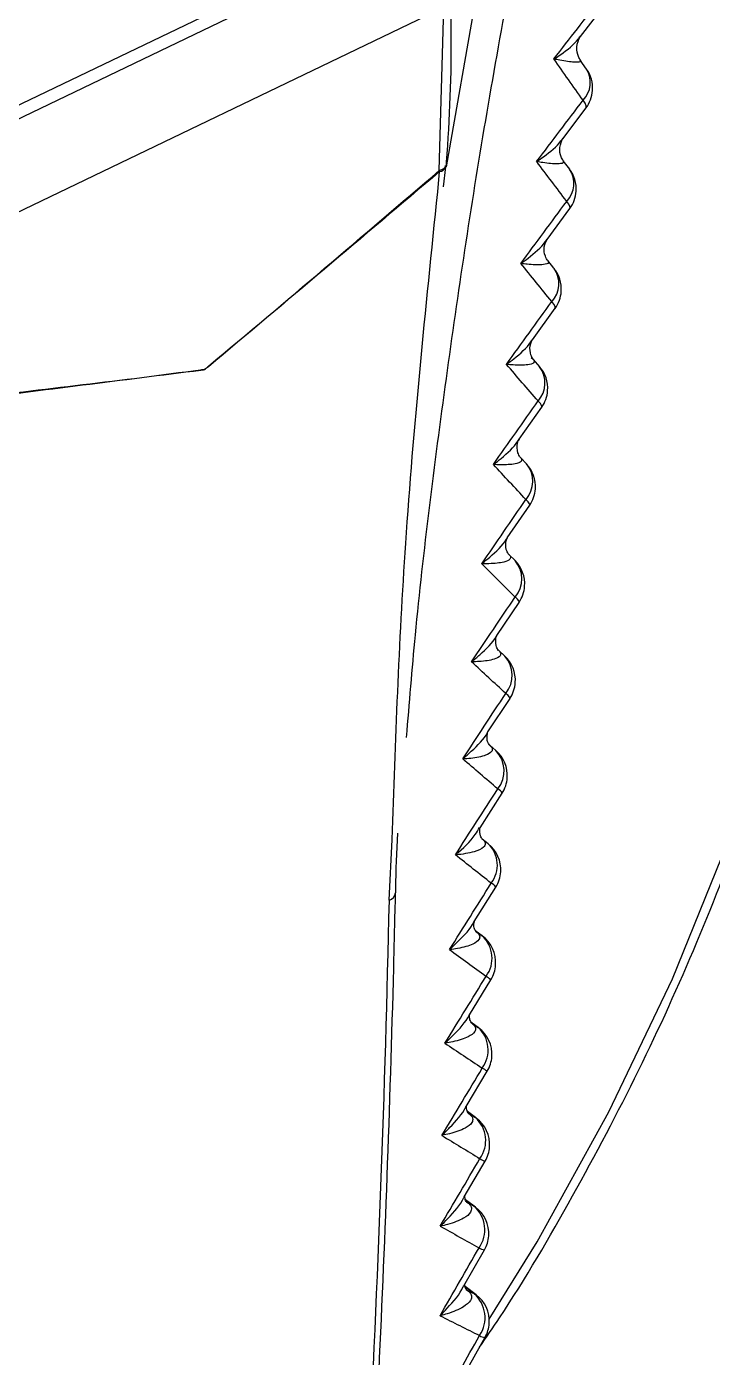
# Model space of a CAD drawing. Extents: x 14.8 to 109.8, y 1.6 to 86.6.
# Drawn here: x 79.552 to 80.176, y 65.895 to 67.106 of the extents above; entities that cross this region are included whole.
import ezdxf

# ---------------------------------------------------------------- set-up
doc = ezdxf.new("R2010")
doc.units = 0
doc.header["$MEASUREMENT"] = 0
doc.layers.add('OBJECT', color=7, linetype='CONTINUOUS')

msp = doc.modelspace()

# ---------------------------------------------------------------- linework, layer by layer
at = {"layer": 'OBJECT'}
for p, q in [((79.4201, 66.9744), (80.0132, 67.2593)), ((79.4503, 66.9766), (79.9664, 67.2245)), ((79.9342, 66.9781), (79.9723, 67.1955)), ((79.9317, 67.123), (79.4607, 66.8967)), ((79.9275, 66.9747), (79.9317, 67.123)), ((80.056, 67.0968), (80.077, 67.1237)), ((80.0616, 67.067), (80.0558, 67.0752)), ((80.0402, 67.004), (80.061, 67.0316)), ((79.9314, 66.9598), (79.9336, 66.978)), ((79.9332, 66.9781), (79.9332, 66.9778)), ((80.0462, 66.976), (80.0404, 66.9836)), ((79.9261, 66.9552), (79.9278, 66.9737)), ((80.0256, 66.912), (80.0464, 66.9401)), ((80.0319, 66.8857), (80.0262, 66.8927)), ((80.0123, 66.8206), (80.0329, 66.8493)), ((80.011, 66.8045), (80.0133, 66.8026)), ((80.0189, 66.7962), (80.0133, 66.8026)), ((80.0002, 66.7301), (80.0208, 66.7592)), ((80.0071, 66.7075), (80.0015, 66.7135)), ((79.9894, 66.6404), (80.0099, 66.67)), ((79.9965, 66.6197), (79.9909, 66.6252)), ((79.98, 66.5516), (80.0002, 66.5817)), ((79.9871, 66.5328), (79.9816, 66.5379)), ((79.9718, 66.4638), (79.9919, 66.4943)), ((79.979, 66.4469), (79.9735, 66.4516)), ((79.9646, 66.3764), (79.9848, 66.4079)), ((79.8821, 66.3106), (79.8847, 66.366)), ((79.9721, 66.362), (79.9667, 66.3663)), ((79.9593, 66.2911), (79.979, 66.3225)), ((79.9611, 66.282), (79.9665, 66.2781)), ((79.9665, 66.2781), (79.9612, 66.282)), ((79.9612, 66.2819), (79.9612, 66.2819)), ((79.9549, 66.2064), (79.9744, 66.2382)), ((79.9632, 66.1946), (79.9564, 66.1996)), ((79.9628, 66.1949), (79.9564, 66.1996)), ((79.9568, 66.1989), (79.9573, 66.1986)), ((79.957, 66.1988), (79.9575, 66.1984)), ((79.957, 66.1988), (79.9573, 66.1986)), ((79.9573, 66.1986), (79.9575, 66.1984)), ((79.9628, 66.1949), (79.9632, 66.1946)), ((79.9519, 66.1229), (79.9712, 66.155)), ((79.9612, 66.1123), (79.9531, 66.1183)), ((79.9604, 66.1129), (79.9532, 66.1182)), ((79.9539, 66.1169), (79.9547, 66.1163)), ((79.954, 66.1169), (79.9547, 66.1163)), ((79.9541, 66.1168), (79.9551, 66.116)), ((79.9547, 66.1163), (79.9551, 66.116)), ((79.9604, 66.1129), (79.9612, 66.1123)), ((79.9502, 66.0406), (79.9692, 66.073)), ((79.9604, 66.0313), (79.9514, 66.038)), ((79.9592, 66.0321), (79.9514, 66.0379)), ((79.9522, 66.0361), (79.9535, 66.0353)), ((79.9525, 66.0359), (79.954, 66.0348)), ((79.9535, 66.0353), (79.954, 66.0348)), ((79.9592, 66.0321), (79.9604, 66.0313)), ((79.9498, 65.9595), (79.9686, 65.9923)), ((79.961, 65.9515), (79.951, 65.959)), ((79.9594, 65.9525), (79.951, 65.9588)), ((79.9519, 65.9567), (79.9535, 65.9555)), ((79.9519, 65.9565), (79.9535, 65.9555)), ((79.9521, 65.9563), (79.9542, 65.9549)), ((79.9535, 65.9555), (79.9542, 65.9549)), ((79.9594, 65.9525), (79.961, 65.9515)), ((79.9507, 65.8798), (79.9692, 65.9128))]:
    msp.add_line(p, q, dxfattribs=at)
at = {"layer": 'OBJECT', "flags": 128}
for points in [[(79.973, 65.9292), (80.0165, 65.9997), (80.0818, 66.1179), (80.1397, 66.2391), (80.1894, 66.362), (80.2304, 66.4853), (80.2624, 66.6077), (80.2849, 66.7279), (80.2978, 66.8447), (80.3009, 66.9567), (80.2942, 67.0629), (80.2776, 67.162), (80.2515, 67.2531), (80.2161, 67.3351), (80.1718, 67.4072), (80.119, 67.4687), (80.0583, 67.5188), (79.9903, 67.5571), (79.9304, 67.5792)], [(80.061, 67.0316), (80.0613, 67.0321), (80.0612, 67.0337), (80.0602, 67.0359), (80.0584, 67.0386)], [(79.9275, 66.9747), (79.93, 66.9755), (79.9318, 66.9766), (79.9329, 66.9777), (79.9333, 66.9787)], [(79.9333, 66.9787), (79.9333, 66.9789), (79.9333, 66.9792)], [(80.0464, 66.9401), (80.0466, 66.9406), (80.0464, 66.942), (80.0454, 66.9441), (80.0435, 66.9466)], [(80.0329, 66.8493), (80.0331, 66.8497), (80.0329, 66.8511), (80.0318, 66.853), (80.0299, 66.8554)], [(80.0208, 66.7592), (80.0209, 66.7596), (80.0206, 66.7608), (80.0195, 66.7627), (80.0175, 66.7649)], [(80.0099, 66.67), (80.01, 66.6703), (80.0096, 66.6715), (80.0084, 66.6731), (80.0064, 66.6753)], [(80.0002, 66.5817), (80.0003, 66.5819), (79.9999, 66.583), (79.9986, 66.5845), (79.9966, 66.5866)], [(79.9919, 66.4943), (79.9919, 66.4945), (79.9914, 66.4954), (79.9901, 66.4968), (79.988, 66.4987)]]:
    msp.add_lwpolyline(points, dxfattribs=at)
at = {"layer": 'OBJECT'}
for centre, radius, start, end in [((80.0416, 67.0549), 0.0234, 315.8895, 31.1829), ((80.0371, 67.0497), 0.03, 356.0093, 35.2681), ((80.0371, 67.0497), 0.03, 322.861, 356.0093), ((79.9273, 66.98), 0.00629, 274.2542, 339.838), ((79.9133, 66.98), 0.02, 353.5974, 356.3217), ((79.9074, 66.9684), 0.0211, 14.4321, 17.3376), ((80.0261, 66.963), 0.0239, 316.7587, 32.9), ((80.0222, 66.9579), 0.03, 356.0093, 37.1178), ((80.0222, 66.9579), 0.03, 323.54, 356.0093), ((80.0119, 66.8718), 0.0244, 317.5963, 34.6738), ((80.0086, 66.8668), 0.03, 356.0093, 39.0287), ((80.0086, 66.8668), 0.03, 324.2034, 356.0093), ((79.9989, 66.7814), 0.0248, 318.406, 36.4992), ((79.9962, 66.7765), 0.03, 356.0093, 41.0004), ((79.9962, 66.7765), 0.03, 324.852, 356.0093), ((79.9873, 66.6918), 0.0253, 319.1923, 38.3694), ((79.9851, 66.687), 0.03, 356.0093, 43.0322), ((79.9851, 66.687), 0.03, 325.4868, 356.0093), ((79.9753, 66.5984), 0.03, 356.0093, 45.1224), ((79.9769, 66.6031), 0.0257, 319.9525, 40.2893), ((79.9753, 66.5984), 0.03, 326.1086, 356.0093), ((79.9668, 66.5108), 0.03, 356.0093, 47.2688), ((79.9678, 66.5153), 0.0261, 320.6906, 42.2473), ((79.9668, 66.5108), 0.03, 326.7182, 356.0093), ((79.9595, 66.4241), 0.03, 356.0093, 49.4682), ((79.96, 66.4284), 0.0265, 321.412, 44.2374), ((79.9595, 66.4241), 0.03, 327.3166, 356.0093), ((79.977, 66.4041), 0.00867, 25.8115, 64.2099), ((79.9535, 66.3384), 0.03, 356.0093, 51.7167), ((79.9536, 66.3426), 0.0268, 322.1144, 46.2537), ((79.9535, 66.3384), 0.03, 327.9045, 356.0093), ((79.9697, 66.316), 0.0113, 35.0896, 63.4824), ((79.8794, 66.3186), 0.00841, 288.8127, 351.5574), ((62.5007, 66.6919), 17.3856, 355.307, 358.7432), ((79.9489, 66.2539), 0.03, 356.0093, 53.8663), ((79.9484, 66.2578), 0.0272, 322.8064, 48.1739), ((79.9489, 66.2539), 0.03, 328.4827, 356.0093), ((79.961, 66.2245), 0.0191, 45.5546, 61.8893), ((79.9443, 66.1743), 0.0277, 323.6133, 48.2309), ((79.9455, 66.1704), 0.03, 356.0093, 53.7208), ((79.9455, 66.1704), 0.03, 329.0522, 356.0093), ((79.9095, 66.0604), 0.1129, 56.9207, 59.631), ((79.9416, 66.0918), 0.0282, 324.4062, 48.3093), ((79.9434, 66.0882), 0.03, 356.0093, 53.5795), ((79.9434, 66.0882), 0.03, 329.6138, 356.0093), ((79.9789, 66.0976), 0.0264, 237.1548, 248.6512), ((79.9402, 66.0106), 0.0287, 325.1896, 48.4083), ((79.9426, 66.0072), 0.03, 356.0093, 53.4423), ((79.9426, 66.0072), 0.03, 330.1682, 356.0093), ((79.9707, 66.0042), 0.0121, 234.9716, 260.1423), ((79.9401, 65.9307), 0.0291, 325.9635, 48.5249), ((79.9431, 65.9275), 0.03, 356.0093, 53.3093), ((79.9431, 65.9275), 0.03, 330.7164, 356.0093), ((79.9691, 65.921), 0.00825, 233.5476, 270.829)]:
    msp.add_arc(centre, radius, start, end, dxfattribs=at)
for centre, major_axis, ratio, start_param, end_param in [((68.8626, 73.9043), (18.8852, 23.0018), 0.436449, 4.773252, 4.775595), ((69.4969, 74.209), (-12.8729, 12.8758), 0.181734, 3.952785, 3.956216), ((68.928, 73.9357), (17.9821, 22.6286), 0.450573, 4.762751, 4.765173), ((69.4745, 74.1982), (13.1413, -12.7515), 0.162663, 0.809284, 0.81266), ((68.9883, 73.9646), (17.1251, 22.2856), 0.464447, 4.751576, 4.754077), ((69.4505, 74.1867), (13.4197, -12.6228), 0.143277, 0.808042, 0.811361), ((69.044, 73.9914), (16.308, 21.97), 0.478062, 4.73971, 4.742288), ((69.4249, 74.1744), (13.7095, -12.4889), 0.123579, 0.807507, 0.810767), ((69.0956, 74.0162), (15.5255, 21.6794), 0.491411, 4.727129, 4.729782), ((69.3975, 74.1612), (14.0123, -12.3489), 0.103576, 0.80773, 0.81093), ((69.1434, 74.0391), (14.7729, 21.4117), 0.504483, 4.713808, 4.716535), ((69.3683, 74.1471), (14.3298, -12.2017), 0.08328, 0.808767, 0.811904), ((69.1878, 74.0605), (14.0457, 21.165), 0.517265, 4.69972, 4.702519), ((69.337, 74.1321), (14.664, -12.0461), 0.062707, 0.810679, 0.813752), ((69.2291, 74.0803), (13.3404, 20.9376), 0.529742, 4.684835, 4.687705), ((69.3035, 74.116), (15.017, -11.8806), 0.041881, 0.813537, 0.816544), ((69.2676, 74.0988), (12.6533, 20.7279), 0.541898, 4.669122, 4.672061), ((69.2676, 74.0988), (15.3914, -11.7037), 0.020833, 0.817419, 0.820359), ((69.3035, 74.116), (11.9813, 20.5345), 0.553713, 4.652548, 4.655554), ((69.2291, 74.0803), (15.7898, -11.5134), 0.000395, 5.457904, 5.460774), ((69.337, 74.1321), (11.3216, 20.3561), 0.565163, 4.635078, 4.638151), ((69.2051, 74.0849), (16.2029, -11.2801), 0.022593, 5.453621, 5.454078), ((69.1878, 74.0605), (16.2155, -11.3075), 0.021748, 5.451778, 5.454577), ((69.3683, 74.1471), (10.6716, 20.1913), 0.576223, 4.616681, 4.619818), ((69.1604, 74.0638), (16.6597, -11.0557), 0.043998, 5.446082, 5.446527), ((69.1434, 74.0391), (16.672, -11.0834), 0.043159, 5.444347, 5.447074), ((69.3975, 74.1612), (10.0289, 20.0388), 0.586864, 4.597324, 4.600524), ((69.1122, 74.0411), (17.1513, -10.81), 0.065369, 5.437126, 5.437559), ((69.0956, 74.0162), (17.1632, -10.8381), 0.064541, 5.435502, 5.438155), ((69.4249, 74.1744), (9.3914, 19.8975), 0.597055, 4.576979, 4.580239), ((69.0603, 74.0165), (17.6824, -10.5396), 0.0866, 5.426637, 5.427058), ((69.044, 73.9914), (17.6938, -10.5681), 0.085787, 5.425128, 5.427705), ((69.4505, 74.1867), (8.7572, 19.7659), 0.606759, 4.55562, 4.558939)]:
    msp.add_ellipse(centre, major_axis=major_axis, ratio=ratio, start_param=start_param, end_param=end_param, dxfattribs=at)
for points, knots in [([(80.0908, 67.3522), (80.0609, 67.3545), (79.9876, 67.36), (79.8623, 67.3387), (79.736, 67.2919), (79.6266, 67.2319), (79.5325, 67.1674), (79.4374, 67.0891), (79.3754, 67.0255), (79.3443, 66.9936)], [0, 0, 0, 0, 0.1285375, 0.3143104, 0.5000792, 0.6193243, 0.7385697, 0.869284, 1, 1, 1, 1]), ([(80.0132, 67.2593), (79.998, 67.1793), (79.9677, 67.0194), (79.9326, 66.7836), (79.9088, 66.5962), (79.9, 66.4898), (79.8975, 66.4588)], [0, 0, 0, 0, 0.2914075, 0.5828137, 0.8787105, 1, 1, 1, 1]), ([(79.9642, 65.9038), (79.9703, 65.9127), (80.0006, 65.9569), (80.0496, 66.0411), (80.1101, 66.1552), (80.1631, 66.2721), (80.2089, 66.3902), (80.2468, 66.5086), (80.2764, 66.6261), (80.2975, 66.7417), (80.3098, 66.8543), (80.3132, 66.963), (80.3078, 67.0669), (80.2925, 67.164), (80.2782, 67.2287), (80.2665, 67.2585), (80.2656, 67.2606)], [0, 0, 0, 0, 0.020366, 0.101345, 0.182324, 0.263311, 0.344315, 0.425347, 0.506415, 0.587529, 0.668696, 0.749919, 0.831191, 0.912492, 0.993757, 1, 1, 1, 1]), ([(79.9339, 66.9792), (79.934, 66.9803), (79.9371, 67.0206), (79.9392, 67.0698), (79.9381, 67.1186), (79.9379, 67.1266)], [0, 0, 0, 0, 0.0240778, 0.8408737, 1, 1, 1, 1]), ([(80.0318, 67.0762), (80.0319, 67.0762), (80.034, 67.0776), (80.0422, 67.0832), (80.0512, 67.09), (80.0551, 67.0961), (80.0557, 67.097)], [0, 0, 0, 0, 0.007471, 0.217942, 0.876169, 1, 1, 1, 1]), ([(80.0559, 67.0753), (80.0553, 67.0762), (80.0535, 67.079), (80.0517, 67.0875), (80.0548, 67.0953), (80.0559, 67.0965), (80.0561, 67.0968)], [0, 0, 0, 0, 0.173907, 0.505575, 0.905978, 1, 1, 1, 1]), ([(80.0558, 67.0752), (80.0558, 67.0752), (80.0565, 67.0744), (80.0555, 67.0733), (80.0498, 67.073), (80.0408, 67.0744), (80.0337, 67.0758), (80.0319, 67.0762), (80.0318, 67.0762)], [0, 0, 0, 0, 0.012793, 0.174809, 0.453978, 0.864188, 0.995345, 1, 1, 1, 1]), ([(80.0162, 66.9828), (80.0162, 66.9829), (80.0184, 66.9843), (80.0266, 66.9902), (80.0355, 66.9972), (80.0394, 67.0034), (80.0399, 67.0043)], [0, 0, 0, 0, 0.007542, 0.227212, 0.889782, 1, 1, 1, 1]), ([(80.0404, 66.9836), (80.0397, 66.9847), (80.0378, 66.9876), (80.0364, 66.9961), (80.0393, 67.003), (80.0401, 67.0038), (80.0402, 67.004)], [0, 0, 0, 0, 0.203904, 0.54181, 0.912092, 1, 1, 1, 1]), ([(80.0404, 66.9836), (80.0405, 66.9835), (80.0412, 66.9825), (80.0402, 66.9812), (80.0344, 66.9804), (80.0253, 66.9813), (80.0181, 66.9825), (80.0162, 66.9828), (80.0162, 66.9828)], [0, 0, 0, 0, 0.0228124, 0.1823478, 0.4570549, 0.861365, 0.9954006, 1, 1, 1, 1]), ([(79.714, 66.7935), (79.7152, 66.7945), (79.787, 66.8546), (79.8578, 66.9152), (79.9275, 66.9747)], [0, 0, 0, 0, 0.016319, 1, 1, 1, 1]), ([(79.9278, 66.9737), (79.858, 66.9145), (79.7871, 66.8543), (79.7152, 66.7945), (79.714, 66.7935)], [0, 0, 0, 0, 0.983671, 1, 1, 1, 1]), ([(79.8847, 66.366), (79.8878, 66.4551), (79.8945, 66.6466), (79.9151, 66.8477), (79.9261, 66.9552)], [0, 0, 0, 0, 0.465478, 1, 1, 1, 1]), ([(80.0018, 66.8901), (80.0018, 66.8902), (80.0041, 66.8918), (80.0123, 66.8979), (80.0211, 66.9051), (80.0249, 66.9114), (80.0253, 66.9122)], [0, 0, 0, 0, 0.0076, 0.237259, 0.903656, 1, 1, 1, 1]), ([(80.0262, 66.8928), (80.0262, 66.8928), (80.0258, 66.8932), (80.0232, 66.8976), (80.0223, 66.9053), (80.0252, 66.9115), (80.0256, 66.9119), (80.0256, 66.912)], [0, 0, 0, 0, 0.027794, 0.240817, 0.58498, 0.94376, 1, 1, 1, 1]), ([(80.0262, 66.8927), (80.0264, 66.8925), (80.0272, 66.8914), (80.0263, 66.8897), (80.0203, 66.8886), (80.0111, 66.889), (80.0038, 66.8899), (80.0018, 66.8901), (80.0018, 66.8901)], [0, 0, 0, 0, 0.039064, 0.195058, 0.463446, 0.859129, 0.995488, 1, 1, 1, 1]), ([(79.9886, 66.7982), (79.9887, 66.7983), (79.991, 66.8), (79.9992, 66.8064), (80.008, 66.8138), (80.0116, 66.8201), (80.012, 66.8208)], [0, 0, 0, 0, 0.007666, 0.248083, 0.917769, 1, 1, 1, 1]), ([(80.0136, 66.8022), (80.0137, 66.8022), (80.014, 66.802), (80.0127, 66.8031), (80.0103, 66.8076), (80.0094, 66.8155), (80.0123, 66.8207), (80.0124, 66.8208), (80.0124, 66.8208)], [0, 0, 0, 0, 0.002311, 0.146643, 0.340876, 0.662936, 0.981543, 1, 1, 1, 1]), ([(80.0133, 66.8026), (80.0133, 66.8026), (80.0137, 66.8022), (80.0141, 66.8011), (80.0137, 66.799), (80.0074, 66.7975), (79.9982, 66.7974), (79.9908, 66.798), (79.9887, 66.7982), (79.9886, 66.7982)], [0, 0, 0, 0, 0.002562, 0.049615, 0.202956, 0.466525, 0.855803, 0.995546, 1, 1, 1, 1]), ([(79.714, 66.7935), (79.7128, 66.7934), (79.6404, 66.7838), (79.567, 66.7747), (79.4948, 66.7657)], [0, 0, 0, 0, 0.016329, 1, 1, 1, 1]), ([(79.495, 66.767), (79.5672, 66.7755), (79.6405, 66.7842), (79.7128, 66.7934), (79.714, 66.7935)], [0, 0, 0, 0, 0.983681, 1, 1, 1, 1]), ([(79.9768, 66.7071), (79.9768, 66.7072), (79.9793, 66.709), (79.9875, 66.7157), (79.9962, 66.7233), (79.9997, 66.7296), (80, 66.7302)], [0, 0, 0, 0, 0.007719, 0.259649, 0.932056, 1, 1, 1, 1]), ([(80.0017, 66.7133), (80.0017, 66.7133), (80.002, 66.713), (80.0008, 66.7141), (79.9983, 66.7186), (79.9983, 66.727), (79.9997, 66.7292), (80.0004, 66.7302)], [0, 0, 0, 0, 0.003122, 0.148816, 0.349644, 0.693591, 1, 1, 1, 1]), ([(80.0014, 66.7134), (80.0016, 66.7133), (80.0022, 66.7128), (80.0027, 66.7115), (80.0022, 66.7092), (79.9959, 66.7072), (79.9865, 66.7067), (79.979, 66.707), (79.9768, 66.7071), (79.9768, 66.7071)], [0, 0, 0, 0, 0.015053, 0.061449, 0.211895, 0.470201, 0.852417, 0.995613, 1, 1, 1, 1]), ([(79.9662, 66.6169), (79.9663, 66.6169), (79.9688, 66.6189), (79.977, 66.6259), (79.9857, 66.6337), (79.9891, 66.64), (79.9893, 66.6405)], [0, 0, 0, 0, 0.007781, 0.271932, 0.946495, 1, 1, 1, 1]), ([(79.991, 66.6251), (79.991, 66.6251), (79.9913, 66.6249), (79.9901, 66.6259), (79.9877, 66.6305), (79.9881, 66.6385), (79.9891, 66.6397), (79.9895, 66.6402)], [0, 0, 0, 0, 0.003698, 0.150342, 0.357056, 0.725477, 1, 1, 1, 1]), ([(79.9908, 66.6252), (79.9911, 66.6249), (79.9919, 66.6243), (79.9926, 66.6227), (79.9919, 66.6202), (79.9857, 66.6178), (79.9762, 66.6168), (79.9685, 66.6168), (79.9663, 66.6169), (79.9662, 66.6169)], [0, 0, 0, 0, 0.0275199, 0.0732507, 0.2207868, 0.4737599, 0.8488129, 0.9956732, 1, 1, 1, 1]), ([(79.9569, 66.5275), (79.957, 66.5276), (79.9596, 66.5297), (79.9679, 66.537), (79.9764, 66.545), (79.9797, 66.5513), (79.9799, 66.5517)], [0, 0, 0, 0, 0.007828, 0.284895, 0.961027, 1, 1, 1, 1]), ([(79.9817, 66.5378), (79.9817, 66.5378), (79.9819, 66.5376), (79.9807, 66.5387), (79.9784, 66.5433), (79.9793, 66.5508), (79.9797, 66.5511), (79.9798, 66.5512)], [0, 0, 0, 0, 0.004025, 0.151776, 0.364435, 0.762353, 1, 1, 1, 1]), ([(79.9803, 66.5389), (79.9812, 66.5382), (79.9827, 66.537), (79.9837, 66.5349), (79.983, 66.5322), (79.9768, 66.5293), (79.9672, 66.5279), (79.9594, 66.5276), (79.957, 66.5275), (79.9569, 66.5275)], [0, 0, 0, 0, 0.077769, 0.12106, 0.259967, 0.497811, 0.851129, 0.995911, 1, 1, 1, 1]), ([(79.9489, 66.4392), (79.949, 66.4393), (79.9517, 66.4415), (79.96, 66.4491), (79.9684, 66.4572), (79.9716, 66.4636), (79.9717, 66.4638)], [0, 0, 0, 0, 0.007884, 0.298507, 0.975613, 1, 1, 1, 1]), ([(79.9736, 66.4515), (79.9736, 66.4515), (79.9738, 66.4513), (79.9726, 66.4524), (79.9703, 66.4571), (79.9718, 66.4638), (79.9715, 66.4633), (79.9715, 66.4632)], [0, 0, 0, 0, 0.0042216, 0.1583055, 0.3843697, 0.8330723, 1, 1, 1, 1]), ([(79.9726, 66.4523), (79.9735, 66.4515), (79.975, 66.4503), (79.9761, 66.4481), (79.9753, 66.4451), (79.9691, 66.4418), (79.9594, 66.4399), (79.9515, 66.4393), (79.949, 66.4392), (79.9489, 66.4392)], [0, 0, 0, 0, 0.07704, 0.120275, 0.258252, 0.494124, 0.845219, 0.995913, 1, 1, 1, 1]), ([(79.9422, 66.3519), (79.9423, 66.3519), (79.9491, 66.3578), (79.9578, 66.3657), (79.9629, 66.3746), (79.9641, 66.3767)], [0, 0, 0, 0, 0.008036, 0.767363, 1, 1, 1, 1]), ([(79.9667, 66.3663), (79.9667, 66.3663), (79.9665, 66.3664), (79.9644, 66.3695), (79.9643, 66.3758), (79.9646, 66.3763), (79.9648, 66.3766)], [0, 0, 0, 0, 0.1108684, 0.3267229, 0.6892288, 1, 1, 1, 1]), ([(79.8879, 66.3173), (79.8879, 66.3186), (79.8881, 66.3364), (79.889, 66.3547), (79.8898, 66.3717)], [0, 0, 0, 0, 0.071711, 1, 1, 1, 1]), ([(79.9662, 66.3666), (79.9667, 66.3662), (79.9684, 66.3649), (79.9692, 66.3634), (79.9696, 66.3611), (79.9676, 66.3578), (79.9588, 66.354), (79.9487, 66.3524), (79.9423, 66.3519), (79.9422, 66.3519)], [0, 0, 0, 0, 0.03597, 0.128876, 0.153429, 0.317765, 0.610661, 0.995922, 1, 1, 1, 1]), ([(79.8338, 65.2782), (79.839, 65.344), (79.8545, 65.5399), (79.8731, 65.8629), (79.8837, 66.1447), (79.8872, 66.2945), (79.8878, 66.3173)], [0, 0, 0, 0, 0.192738, 0.574005, 0.935217, 1, 1, 1, 1]), ([(79.9368, 66.2656), (79.9369, 66.2657), (79.9396, 66.2681), (79.9478, 66.2761), (79.9561, 66.2845), (79.9592, 66.2911), (79.9592, 66.2912)], [0, 0, 0, 0, 0.007977, 0.302347, 0.988165, 1, 1, 1, 1]), ([(79.9612, 66.282), (79.9612, 66.282), (79.9615, 66.2818), (79.9602, 66.283), (79.9582, 66.2876), (79.9601, 66.2923), (79.9594, 66.2913), (79.9593, 66.2912)], [0, 0, 0, 0, 0.01522, 0.194926, 0.470045, 0.966828, 1, 1, 1, 1]), ([(79.9612, 66.2819), (79.9622, 66.2811), (79.9636, 66.2798), (79.9646, 66.2774), (79.9638, 66.274), (79.9574, 66.2698), (79.9475, 66.2671), (79.9394, 66.2659), (79.9369, 66.2656), (79.9368, 66.2656)], [0, 0, 0, 0, 0.077033, 0.120271, 0.258241, 0.494113, 0.845211, 0.995915, 1, 1, 1, 1]), ([(79.9706, 65.5831), (79.9967, 65.5992), (80.3662, 65.8278), (80.7287, 66.0582), (81.0656, 66.2723)], [0, 0, 0, 0, 0.070646, 1, 1, 1, 1]), ([(79.9327, 66.1805), (79.9328, 66.1806), (79.9353, 66.1829), (79.9435, 66.191), (79.9517, 66.1996), (79.9548, 66.2063), (79.9549, 66.2065)], [0, 0, 0, 0, 0.008029, 0.292308, 0.986054, 1, 1, 1, 1]), ([(79.9569, 66.1988), (79.957, 66.1988), (79.9572, 66.1986), (79.9559, 66.1999), (79.9546, 66.2048), (79.955, 66.206), (79.9552, 66.2066)], [0, 0, 0, 0, 0.028491, 0.228345, 0.539798, 1, 1, 1, 1]), ([(79.9575, 66.1984), (79.9584, 66.1975), (79.9599, 66.1962), (79.9608, 66.1936), (79.9599, 66.19), (79.9533, 66.1855), (79.9433, 66.1823), (79.9352, 66.1809), (79.9328, 66.1805), (79.9327, 66.1805)], [0, 0, 0, 0, 0.077754, 0.121049, 0.259949, 0.497791, 0.85112, 0.995909, 1, 1, 1, 1]), ([(79.9893, 65.5352), (80.1096, 65.6099), (80.4555, 65.8247), (80.7955, 66.0414), (81.0172, 66.1828)], [0, 0, 0, 0, 0.347785, 1, 1, 1, 1]), ([(79.9299, 66.0966), (79.93, 66.0966), (79.9324, 66.0989), (79.9405, 66.1072), (79.9487, 66.1159), (79.9518, 66.1228), (79.9519, 66.1229)], [0, 0, 0, 0, 0.008083, 0.282659, 0.983866, 1, 1, 1, 1]), ([(79.954, 66.1168), (79.954, 66.1168), (79.9542, 66.1166), (79.9528, 66.1181), (79.952, 66.1226), (79.9522, 66.1228), (79.9522, 66.123)], [0, 0, 0, 0, 0.044465, 0.269624, 0.623524, 1, 1, 1, 1]), ([(79.9551, 66.116), (79.956, 66.1151), (79.9574, 66.1138), (79.9583, 66.1111), (79.9573, 66.1072), (79.9505, 66.1022), (79.9404, 66.0987), (79.9324, 66.097), (79.93, 66.0966), (79.9299, 66.0966)], [0, 0, 0, 0, 0.078452, 0.1218, 0.261592, 0.501307, 0.856723, 0.995905, 1, 1, 1, 1]), ([(79.9284, 66.0139), (79.9285, 66.0139), (79.9308, 66.0162), (79.9388, 66.0245), (79.9469, 66.0334), (79.9501, 66.0404), (79.9501, 66.0406)], [0, 0, 0, 0, 0.008131, 0.273444, 0.981631, 1, 1, 1, 1]), ([(79.954, 66.0348), (79.9549, 66.0339), (79.9563, 66.0325), (79.9571, 66.0297), (79.956, 66.0256), (79.9491, 66.0202), (79.9389, 66.0163), (79.9308, 66.0144), (79.9285, 66.0139), (79.9284, 66.0139)], [0, 0, 0, 0, 0.079127, 0.122519, 0.263158, 0.504642, 0.862008, 0.995898, 1, 1, 1, 1]), ([(79.9507, 66.0412), (79.9508, 66.0415), (79.951, 66.0419), (79.9501, 66.0407), (79.9498, 66.0402)], [0, 0, 0, 0, 0.565834, 1, 1, 1, 1]), ([(79.9523, 66.036), (79.9524, 66.036), (79.9526, 66.0358), (79.9511, 66.0377), (79.9509, 66.0397), (79.9507, 66.0409)], [0, 0, 0, 0, 0.139985, 0.475047, 1, 1, 1, 1]), ([(79.952, 65.9564), (79.952, 65.9564), (79.9522, 65.9563), (79.9503, 65.9584), (79.9511, 65.9622), (79.9506, 65.9612), (79.9505, 65.9611)], [0, 0, 0, 0, 0.086355, 0.382742, 0.954805, 1, 1, 1, 1]), ([(79.9282, 65.9324), (79.9283, 65.9325), (79.9305, 65.9347), (79.9384, 65.9432), (79.9465, 65.9521), (79.9496, 65.9594), (79.9497, 65.9596)], [0, 0, 0, 0, 0.008179, 0.264729, 0.979383, 1, 1, 1, 1]), ([(79.9542, 65.9549), (79.9551, 65.954), (79.9564, 65.9525), (79.9572, 65.9496), (79.956, 65.9453), (79.9489, 65.9395), (79.9386, 65.9352), (79.9305, 65.933), (79.9283, 65.9324), (79.9282, 65.9324)], [0, 0, 0, 0, 0.0797738, 0.1232053, 0.2646479, 0.5077899, 0.86695, 0.9958894, 1, 1, 1, 1])]:
    msp.add_open_spline(points, degree=3, knots=knots, dxfattribs=at)

doc.saveas('drawing.dxf')
